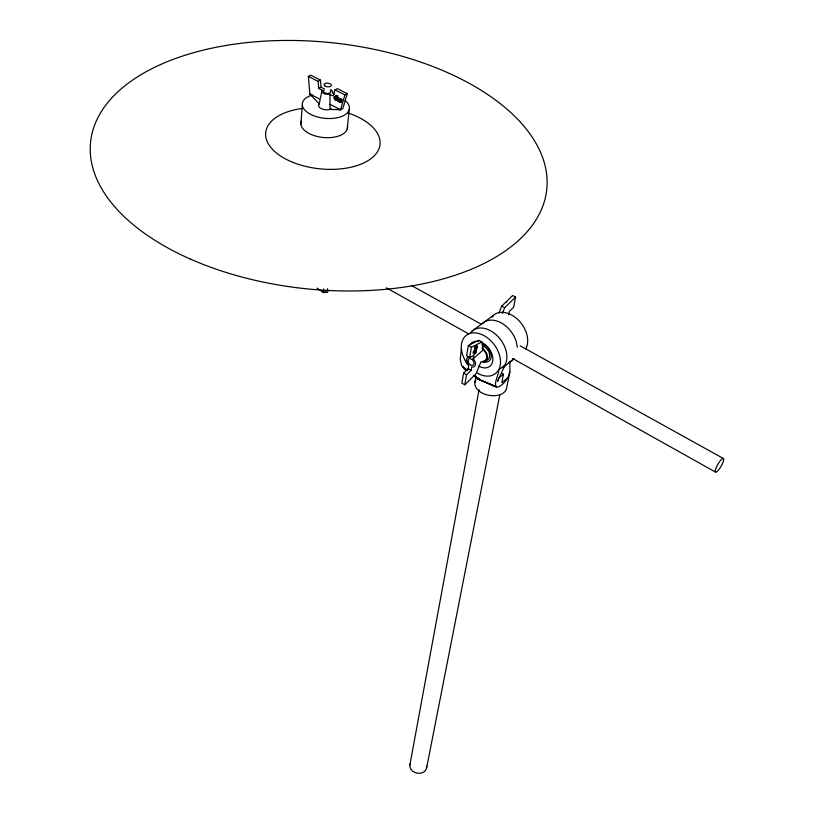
<?xml version="1.0" encoding="UTF-8"?>
<svg xmlns="http://www.w3.org/2000/svg" width="814" height="814" viewBox="0 0 814 814"><rect width="100%" height="100%" fill="white"/><g stroke="black" fill="none" stroke-linecap="round" stroke-linejoin="round"><path stroke-width="1.22" d="M300.854 124.4L302.309 105.291M475.885 380.036A16.097 10.144 10.5 0 0 475.01 385.215L476.19 387.912A16.097 10.144 10.5 0 0 489.163 395.38L493.355 395.746A16.097 10.144 10.5 0 0 506.613 388.044L509.849 371.835L509.93 361.314M340.262 102.177A1.577 1.068 63.2 0 0 341.595 101.516L341.809 99.328C339.438 97.629 340.679 103.195 339.377 99.573C337.505 102.218 339.296 94.912 338.695 99.807M340.669 98.748C340.191 104.324 340.588 98.056 339.102 99.664M341.809 99.328L341.31 101.669A1.577 1.068 63.2 0 1 339.194 101.516A1.577 1.068 63.3 0 1 337.25 99.613L337.668 95.94L336.243 95.523L335.643 98.759L335.195 98.077L336.182 97.945L335.928 96.317A2.025 1.374 63.3 0 0 334.351 97.477M336.538 95.37C338.828 101.211 333.638 97.334 336.182 97.945M337.668 95.94L337.108 98.921A2.025 1.374 63.3 0 1 335.541 100.071L335.144 99.847A2.025 1.374 63.3 0 1 334.076 97.405A2.025 1.374 63.3 0 1 335.633 96.469L336.314 96.54M323.616 288.919L323.27 292.531L327.187 292.318L328.897 290.262M327.187 292.318L327.533 288.716M335.887 98.097L336.029 96.703M347.252 128.978L349.125 109.941M509.849 371.835L508.547 376.221L506.257 380.057A16.514 6.125 -60.3 0 1 497.201 387.21C492.267 385.358 499.643 373.087 498.575 370.034A24.084 16.565 53 0 0 484.31 335.785A24.084 16.565 53 0 0 461.355 348.982L460.236 359.137L461.579 365.486L466.473 370.116M470.177 357.132L469.373 357.01A5.596 3.816 53 0 0 468.06 364.509L468.752 365.232L468.142 368.671L463.573 373.148L461.843 383.109L464.794 384.819L476.119 373.646L480.779 362.179M482.783 361.274A7.407 5.098 53 0 0 486.762 357.183A7.407 5.098 53 0 0 483.272 349.908L481.857 341.941L478.856 340.252L468.386 345.543L466.595 355.81L469.597 357.509L473.789 355.352L473.168 358.832L473.86 359.554A5.596 3.816 53 0 1 475.437 364.58A5.596 3.816 53 0 1 472.527 367.053L471.723 366.931L471.113 370.36L466.544 374.847L464.794 384.819M469.597 357.509L471.408 347.242L481.857 341.941M475.824 351.933A2.025 0.794 -60.5 0 0 475.987 351.465L476.078 351.048A2.025 0.794 -60.5 0 0 475.071 350.549L473.178 351.984L473.341 353.357C477.319 348.117 474.725 354.538 475.111 352.116M473.341 353.357L473.555 352.187L475.447 350.763A2.025 0.794 -60.5 0 1 476.455 351.261L476.363 351.679A2.025 0.794 -60.5 0 1 474.908 353.876A2.025 0.794 -60.5 0 1 474.063 353.266L474.155 352.838M476.617 347.232A1.587 0.621 -60.6 0 0 476.912 345.94A1.587 0.621 -60.6 0 0 476.261 345.838L474.786 346.947L474.572 348.117L476.638 346.052A1.587 0.621 -60.6 0 1 477.299 346.235A1.587 0.621 -60.6 0 1 476.851 347.71A1.577 0.621 -60.6 0 1 476.831 348.85A1.577 0.621 -60.6 0 1 475.885 350.254L474.409 351.363L474.247 349.979C477.462 348.229 474.267 349.308 475.61 347.68M474.409 351.363L474.623 350.193C476.312 349.674 476.953 346.031 474.959 348.331M474.908 382.529L475.956 376.77M409.9 764.824L479.039 389.703M508.638 314.865L509.299 311.426L513.644 307.214L515.608 297.11L512.667 295.513L501.739 306.074L498.941 312.952M501.485 373.158L503.449 374.267L501.8 382.692L506.461 379.009M426.638 767.877L499.867 394.587M320.451 98.189L322.039 90.14L318.691 88.441L318.121 81.359L308.353 76.424L309.859 94.037L319.302 103.927A7.295 3.755 6 0 0 321.204 108.567A7.295 3.755 6 0 0 330.057 109.442L340.547 109.717L342.877 108.445L347.263 93.641L337.342 88.634L334.992 89.886L333.272 95.838L329.029 94.302A5.505 2.798 6 0 1 323.616 93.396A5.505 2.798 6 0 1 321.744 90.598L322.039 90.14M319.302 103.927L320.217 99.339L309.859 94.037L311.762 95.696M338.268 109.514L340.547 109.717L344.922 94.912L347.263 93.641M502.391 313.441L504.68 307.682L515.608 297.11M525.671 348.911A23.657 16.656 53.1 0 0 518.874 320.584A23.657 16.656 53.1 0 0 493.304 315.374L491.992 317.033L493.04 316.259M503.093 367.694L514.061 358.516M473.168 358.832L483.272 349.908M503.449 374.267L499.033 377.737L497.568 381.298L504.955 365.048L498.575 370.034L495.767 373.402L491.961 375.488A24.084 16.565 53 0 1 477.37 373.138M474.572 348.117L475.905 347.11M474.043 351.149L475.508 350.04A1.577 0.621 -60.6 0 0 476.343 348.911M472.201 330.993L493.304 315.374M339.194 101.516L339.489 101.353A1.577 1.068 63.2 0 0 339.835 101.842M318.691 88.441L321.042 87.19L324.389 88.889M318.121 81.359L320.472 80.118L321.042 87.19M308.353 76.424L310.724 75.193L320.472 80.118M325.519 291.626L323.27 292.531L317.124 288.095M331.451 108.883L330.057 109.442L329.904 94.129M496.367 387.24L479.812 379.843L474.053 375.651M334.992 89.886L344.922 94.912M334.493 94.007L332.244 92.877L332.539 92.409A5.505 2.798 6 0 0 330.657 89.632M336.243 95.523L337.372 96.103M338.878 97.843L337.454 97.426L338.583 97.995M340.384 98.911L341.514 99.481M330.046 104.355L340.547 109.717M501.739 306.074L504.68 307.682M411.355 285.439L481.349 324.257M520.227 345.818L723.524 458.577A7.865 1.893 -59.8 0 1 718.63 469.861A7.865 1.893 -59.8 0 1 716.259 467.45A7.865 1.893 -59.8 0 1 723.524 458.577M386.365 287.83L468.355 333.72M512.678 358.526L715.425 472.028M468.386 345.543L471.408 347.242M474.084 353.144L473.687 353.052A2.025 0.794 -60.5 0 0 474.389 353.754M468.142 368.671L471.113 370.36M463.573 373.148L466.544 374.847M467.277 370.645L464.387 368.518L466.361 370.004M474.023 375.6L479.812 379.843L495.899 386.518L479.192 379.609L474.165 375.844M474.257 375.915L479.192 379.609L474.267 375.854M466.371 369.851L463.41 367.592L467.205 370.523M467.216 370.329L462.474 366.585L466.371 369.668M461.345 348.982L462.484 354.528L464.845 360.073A24.084 16.565 53 0 0 468.274 365.242M517.317 347.283L516.269 341.677A23.82 16.626 53 0 0 501.312 322.924A23.82 16.626 53 0 0 482.824 323.138M347.873 112.902A57.468 30.444 5.9 0 1 366.432 161.589A57.468 30.444 5.9 0 1 276.007 152.615A57.468 30.444 5.9 0 1 302.706 108.425M330.128 90.659A3.673 1.862 6 0 1 329.497 93.122A3.673 1.862 6 0 1 324.562 92.633A3.673 1.862 6 0 1 324.338 90.079M336.925 99.847A2.025 1.374 63.3 0 1 335.826 99.919L335.439 99.695A2.025 1.374 63.3 0 1 334.391 97.965M467.338 370.136A1.994 0.773 -60.2 0 1 468.538 368.966M482.844 343.02A14.815 10.195 53 0 1 492.684 361.263A14.815 10.195 53 0 1 478.652 366.056M470.288 344.383A14.815 10.195 53 0 1 478.622 341.432M482.163 344.108A10.175 7.011 53 0 1 491.178 355.342A10.175 7.011 53 0 1 483.597 361.772M475.315 352.849A2.025 0.794 -60.5 0 1 475.01 353.235M512.555 360.307A23.82 16.626 53 0 1 508.74 362.413M506.125 302.472A1.536 0.59 -61.3 0 1 506.786 301.648M476.607 347.731A1.577 0.621 -60.6 0 1 476.597 348.138M482.285 345.736A8.323 5.739 53 0 1 489.519 353.968A8.323 5.739 53 0 1 485.185 360.46M345.065 100.519A23.698 12.21 6 0 1 339.448 117.216A23.698 12.21 6 0 1 306.491 111.681A23.698 12.21 6 0 1 312.434 95.035M347.456 125.773A23.484 12.302 6 0 1 323.148 137.474A23.484 12.302 6 0 1 301.19 121.205M339.489 101.353A1.577 1.068 63.3 0 1 338.634 101.343M338.207 101.038A1.577 1.068 63.3 0 1 337.556 99.725M470.065 333.496A23.982 16.585 53 0 1 497.344 335.907A23.982 16.585 53 0 1 503.693 366.89M468.009 369.932A2.004 0.773 -60.2 0 1 468.315 369.587M426.628 766.076A8.506 6.848 12.2 0 1 417.155 773.137A8.506 6.848 12.2 0 1 410.48 763.125M481.898 348.117A8.333 5.729 53 0 1 487.515 357.499A8.333 5.729 53 0 1 481.308 361.833M479.456 379.293L474.46 375.773L479.446 379.293M478.612 379.304L473.86 375.651L478.612 379.304M190.293 259.035A229.314 123.687 5.9 0 0 546.54 191.27A229.314 123.687 5.9 0 0 219.251 46.673A229.314 123.687 5.9 0 0 190.293 259.035M467.938 361.141A3.724 2.544 53 0 0 472.7 365.272A3.724 2.544 53 0 0 472.232 359.686A3.724 2.544 53 0 0 467.938 361.141M325.366 86.243A3.683 1.862 6 0 0 331.318 85.592A3.683 1.862 6 0 0 326.445 83.14A3.683 1.862 6 0 0 325.366 86.243"/></g></svg>
